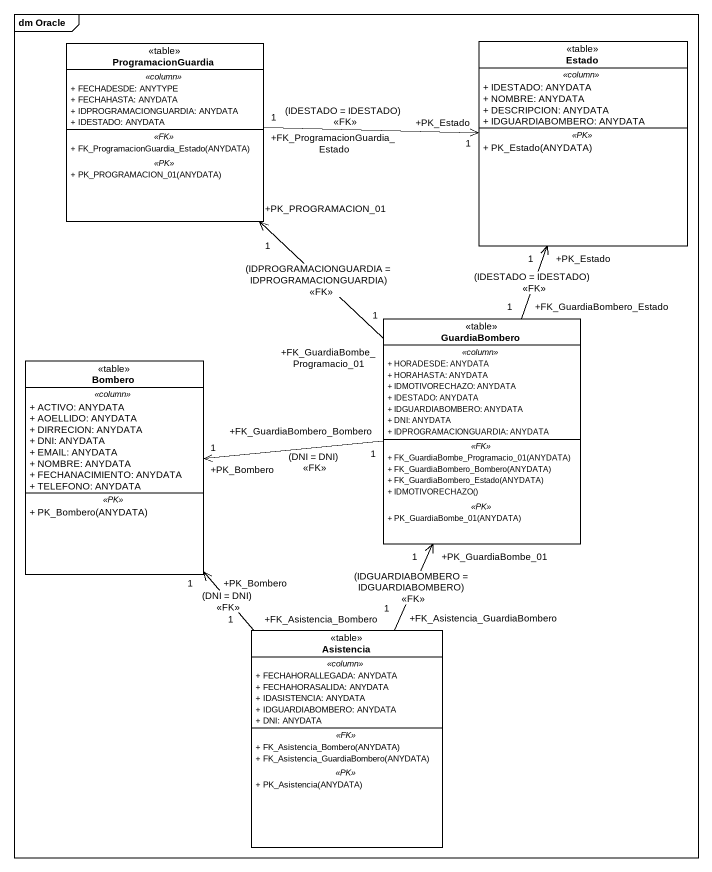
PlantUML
@startuml
mainframe dm Oracle
hide circle
hide empty members
skinparam classAttributeIconSize 0
class ProgramacionGuardia <<table>> {
  .. <<column>> ..
  + FECHADESDE: ANYTYPE
  + FECHAHASTA: ANYDATA
  + IDPROGRAMACIONGUARDIA: ANYDATA
  + IDESTADO: ANYDATA
  .. <<FK>> ..
  + FK_ProgramacionGuardia_Estado(ANYDATA)
  .. <<PK>> ..
  + PK_PROGRAMACION_01(ANYDATA)
}
class Estado <<table>> {
  .. <<column>> ..
  + IDESTADO: ANYDATA
  + NOMBRE: ANYDATA
  + DESCRIPCION: ANYDATA
  + IDGUARDIABOMBERO: ANYDATA
  .. <<PK>> ..
  + PK_Estado(ANYDATA)
}
class GuardiaBombero <<table>> {
  .. <<column>> ..
  + HORADESDE: ANYDATA
  + HORAHASTA: ANYDATA
  + IDMOTIVORECHAZO: ANYDATA
  + IDESTADO: ANYDATA
  + IDGUARDIABOMBERO: ANYDATA
  + DNI: ANYDATA
  + IDPROGRAMACIONGUARDIA: ANYDATA
  .. <<FK>> ..
  + FK_GuardiaBombe_Programacio_01(ANYDATA)
  + FK_GuardiaBombero_Bombero(ANYDATA)
  + FK_GuardiaBombero_Estado(ANYDATA)
  + IDMOTIVORECHAZO()
  .. <<PK>> ..
  + PK_GuardiaBombe_01(ANYDATA)
}
class Bombero <<table>> {
  .. <<column>> ..
  + ACTIVO: ANYDATA
  + AOELLIDO: ANYDATA
  + DIRRECION: ANYDATA
  + DNI: ANYDATA
  + EMAIL: ANYDATA
  + NOMBRE: ANYDATA
  + FECHANACIMIENTO: ANYDATA
  + TELEFONO: ANYDATA
  .. <<PK>> ..
  + PK_Bombero(ANYDATA)
}
class Asistencia <<table>> {
  .. <<column>> ..
  + FECHAHORALLEGADA: ANYDATA
  + FECHAHORASALIDA: ANYDATA
  + IDASISTENCIA: ANYDATA
  + IDGUARDIABOMBERO: ANYDATA
  + DNI: ANYDATA
  .. <<FK>> ..
  + FK_Asistencia_Bombero(ANYDATA)
  + FK_Asistencia_GuardiaBombero(ANYDATA)
  .. <<PK>> ..
  + PK_Asistencia(ANYDATA)
}
ProgramacionGuardia "+FK_ProgramacionGuardia_Estado\n1" -right-> "+PK_Estado\n1" Estado : (IDESTADO = IDESTADO)\n<<FK>>
GuardiaBombero "+FK_GuardiaBombe_Programacio_01\n1" -up-> "+PK_PROGRAMACION_01\n1" ProgramacionGuardia : (IDPROGRAMACIONGUARDIA = IDPROGRAMACIONGUARDIA)\n<<FK>>
GuardiaBombero "+FK_GuardiaBombero_Estado\n1" -up-> "+PK_Estado\n1" Estado : (IDESTADO = IDESTADO)\n<<FK>>
GuardiaBombero "+FK_GuardiaBombero_Bombero\n1" -left-> "+PK_Bombero\n1" Bombero : (DNI = DNI)\n<<FK>>
Asistencia "+FK_Asistencia_GuardiaBombero\n1" -up-> "+PK_GuardiaBombe_01\n1" GuardiaBombero : (IDGUARDIABOMBERO = IDGUARDIABOMBERO)\n<<FK>>
Asistencia "+FK_Asistencia_Bombero\n1" -up-> "+PK_Bombero\n1" Bombero : (DNI = DNI)\n<<FK>>
@enduml
